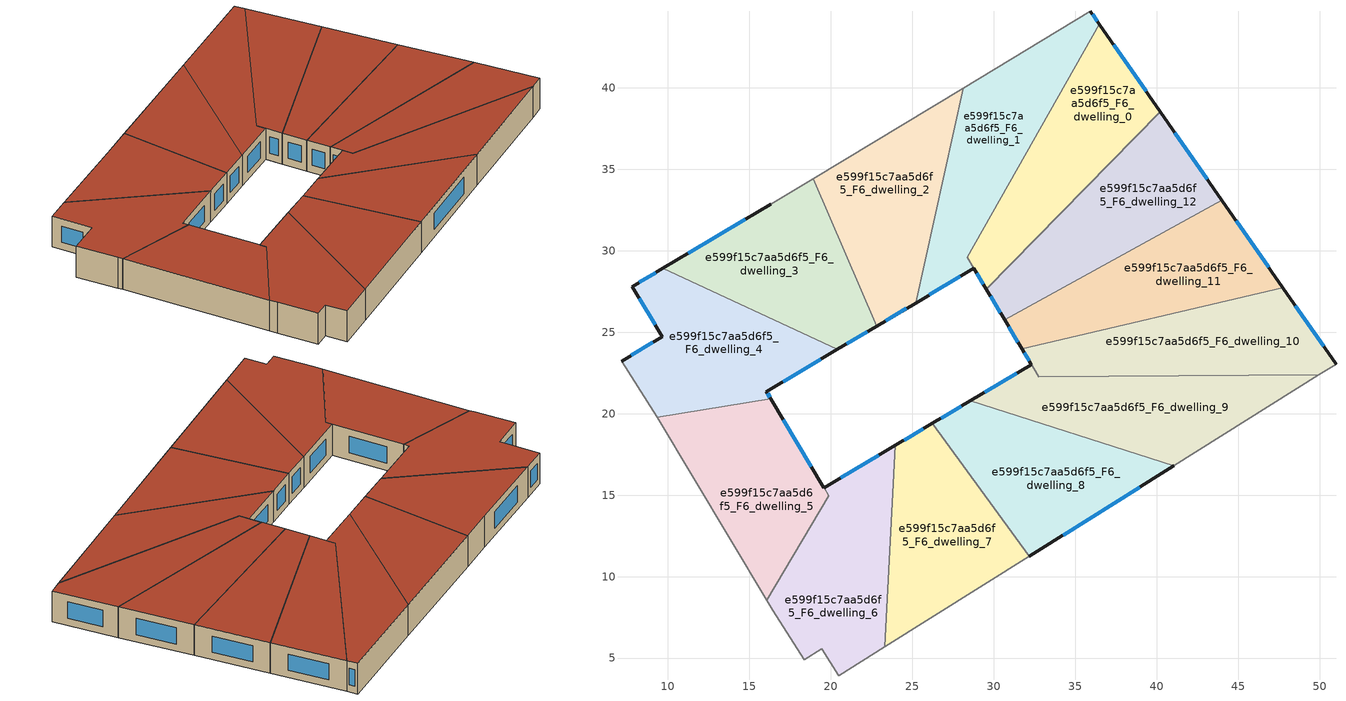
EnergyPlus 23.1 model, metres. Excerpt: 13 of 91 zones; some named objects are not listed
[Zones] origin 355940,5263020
e599f15c7aa5d6f5_F6_dwelling_0
 floor to e599f15c7aa5d6f5_F5_dwelling_0 (EU_floor_Construction): 36.47,43.92 40.22,38.52 29.54,27.65 28.37,29.6 z18
 wall outside (EU_wall_Construction): 40.22,38.52 36.47,43.92 / 28.78,28.92 29.54,27.65 z18:21
 wall to e599f15c7aa5d6f5_F6_dwelling_12 (EU_wall_Construction): 29.54,27.65 40.22,38.52 z18:21
 wall to e599f15c7aa5d6f5_F6_dwelling_1 (EU_wall_Construction): 36.47,43.92 28.37,29.61 / 28.37,29.6 28.78,28.92 z18:21
 window (EU_Window_Construction): 39.34,39.79 37.35,42.65 / 28.95,28.62 29.36,27.95 z18.7:20.3
 roof outside (EU_roof_Construction): 29.54,27.65 40.22,38.52 36.47,43.92 28.37,29.61 z21
e599f15c7aa5d6f5_F6_dwelling_1
 floor to e599f15c7aa5d6f5_F5_dwelling_1 (EU_floor_Construction): 35.93,44.69 36.47,43.92 28.37,29.6 28.78,28.92 25.19,26.79 28.11,39.97 z18
 wall outside (EU_wall_Construction): 36.47,43.92 35.93,44.69 / 25.19,26.79 28.78,28.92 z18:21
 wall to e599f15c7aa5d6f5_F6_dwelling_2 (EU_wall_Construction): 28.11,39.97 25.19,26.79 z18:21
 wall adiabatic (EU_wall_Construction): 35.93,44.69 28.11,39.97 z18:21
 window (EU_Window_Construction): 36.34,44.1 36.06,44.51 / 26.03,27.29 27.93,28.42 z18.7:20.3
 roof outside (EU_roof_Construction): 28.78,28.92 28.37,29.6 36.47,43.92 35.93,44.69 28.11,39.97 25.19,26.79 z21
e599f15c7aa5d6f5_F6_dwelling_10
 floor to e599f15c7aa5d6f5_F5_dwelling_10 (EU_floor_Construction): 47.74,27.73 51,23.05 49.93,22.38 32.75,22.25 31.76,23.97 z18
 wall outside (EU_wall_Construction): 51,23.05 47.74,27.73 z18:21
 wall adiabatic (EU_wall_Construction): 49.93,22.38 51,23.05 z18:21
 wall to e599f15c7aa5d6f5_F6_dwelling_9 (EU_wall_Construction): 31.76,23.97 32.75,22.25 49.93,22.38 z18:21
 wall to e599f15c7aa5d6f5_F6_dwelling_11 (EU_wall_Construction): 47.74,27.73 31.76,23.97 z18:21
 window (EU_Window_Construction): 50.24,24.15 48.51,26.63 z18.7:20.3
 roof outside (EU_roof_Construction): 51,23.05 47.74,27.73 31.76,23.97 32.75,22.25 49.93,22.38 z21
e599f15c7aa5d6f5_F6_dwelling_11
 floor to e599f15c7aa5d6f5_F5_dwelling_11 (EU_floor_Construction): 43.99,33.12 47.74,27.73 31.73,23.97 30.66,25.77 z18
 wall outside (EU_wall_Construction): 30.66,25.77 31.73,23.97 / 47.74,27.73 43.99,33.12 z18:21
 wall to e599f15c7aa5d6f5_F6_dwelling_12 (EU_wall_Construction): 43.99,33.12 30.66,25.77 z18:21
 wall to e599f15c7aa5d6f5_F6_dwelling_9 (EU_wall_Construction): 31.73,23.97 31.75,23.97 z18:21
 window (EU_Window_Construction): 30.91,25.34 31.48,24.39 / 46.86,29 44.87,31.85 z18.7:20.3
 roof outside (EU_roof_Construction): 47.74,27.73 43.99,33.12 30.66,25.77 31.73,23.97 z21
e599f15c7aa5d6f5_F6_dwelling_12
 floor to e599f15c7aa5d6f5_F5_dwelling_12 (EU_floor_Construction): 40.22,38.52 43.99,33.12 30.66,25.77 29.54,27.65 z18
 wall outside (EU_wall_Construction): 29.54,27.65 30.66,25.77 / 43.99,33.12 40.22,38.52 z18:21
 window (EU_Window_Construction): 29.8,27.21 30.4,26.21 / 43.11,34.38 41.11,37.25 z18.7:20.3
 roof outside (EU_roof_Construction): 43.99,33.12 40.22,38.52 29.54,27.65 30.66,25.77 z21
e599f15c7aa5d6f5_F6_dwelling_2
 floor to e599f15c7aa5d6f5_F5_dwelling_2 (EU_floor_Construction): 28.11,39.97 25.19,26.79 22.8,25.38 18.92,34.42 z18
 wall outside (EU_wall_Construction): 22.8,25.38 25.19,26.79 z18:21
 wall to e599f15c7aa5d6f5_F6_dwelling_3 (EU_wall_Construction): 18.92,34.42 22.8,25.38 z18:21
 wall adiabatic (EU_wall_Construction): 28.11,39.97 18.92,34.42 z18:21
 window (EU_Window_Construction): 23.37,25.71 24.63,26.46 z18.7:20.3
 roof outside (EU_roof_Construction): 25.19,26.79 28.11,39.97 18.92,34.42 22.8,25.38 z21
e599f15c7aa5d6f5_F6_dwelling_3
 floor to e599f15c7aa5d6f5_F5_dwelling_3 (EU_floor_Construction): 18.92,34.42 22.8,25.38 20.4,23.94 9.69,28.92 16.31,32.85 z18
 wall outside (EU_wall_Construction): 20.4,23.94 22.8,25.38 / 16.31,32.85 9.69,28.92 z18:21
 wall to e599f15c7aa5d6f5_F6_dwelling_4 (EU_wall_Construction): 9.69,28.92 20.4,23.94 z18:21
 wall adiabatic (EU_wall_Construction): 18.92,34.42 16.31,32.85 z18:21
 window (EU_Window_Construction): 20.96,24.28 22.24,25.04 / 14.76,31.93 11.24,29.84 z18.7:20.3
 roof outside (EU_roof_Construction): 22.8,25.38 18.92,34.42 16.31,32.85 9.69,28.92 20.4,23.94 z21
e599f15c7aa5d6f5_F6_dwelling_4
 floor to e599f15c7aa5d6f5_F5_dwelling_4 (EU_floor_Construction): 20.4,23.94 16.04,21.36 16.32,20.91 9.34,19.77 9.13,20.12 7.15,23.23 9.65,24.72 7.81,27.8 9.69,28.92 z18
 wall outside (EU_wall_Construction): 9.69,28.92 7.81,27.8 9.65,24.72 7.15,23.23 / 16.32,20.91 16.04,21.36 20.4,23.94 z18:21
 wall to e599f15c7aa5d6f5_F6_dwelling_5 (EU_wall_Construction): 9.34,19.77 16.32,20.91 z18:21
 wall adiabatic (EU_wall_Construction): 7.15,23.23 9.13,20.12 9.34,19.77 z18:21
 window (EU_Window_Construction): 9.07,24.37 7.73,23.58 / 8.24,27.08 9.22,25.44 / 9.25,28.65 8.25,28.06 / 17.07,21.97 19.37,23.34 / 16.25,21.01 16.11,21.25 z18.7:20.3
 roof outside (EU_roof_Construction): 20.4,23.94 9.69,28.92 7.81,27.8 9.65,24.72 7.15,23.23 9.13,20.12 9.34,19.77 16.32,20.91 16.04,21.36 z21
e599f15c7aa5d6f5_F6_dwelling_5
 floor to e599f15c7aa5d6f5_F5_dwelling_5 (EU_floor_Construction): 16.32,20.91 19.58,15.46 19.87,14.95 16.07,8.55 9.34,19.77 z18
 wall outside (EU_wall_Construction): 19.57,15.46 16.32,20.91 z18:21
 wall adiabatic (EU_wall_Construction): 9.34,19.77 16.07,8.55 z18:21
 wall to e599f15c7aa5d6f5_F6_dwelling_6 (EU_wall_Construction): 19.87,14.96 19.58,15.46 / 16.07,8.55 19.87,14.95 z18:21
 window (EU_Window_Construction): 18.81,16.74 17.08,19.63 z18.7:20.3
 roof outside (EU_roof_Construction): 16.07,8.55 19.87,14.95 19.58,15.46 16.32,20.91 9.34,19.77 z21
e599f15c7aa5d6f5_F6_dwelling_6
 floor to e599f15c7aa5d6f5_F5_dwelling_6 (EU_floor_Construction): 23.96,18.06 23.32,5.71 20.47,3.93 19.42,5.57 18.37,4.9 16.44,7.93 16.07,8.55 19.88,14.96 19.58,15.46 z18
 wall outside (EU_wall_Construction): 23.96,18.06 19.58,15.46 z18:21
 wall to e599f15c7aa5d6f5_F6_dwelling_7 (EU_wall_Construction): 23.32,5.71 23.96,18.06 z18:21
 wall adiabatic (EU_wall_Construction): 16.07,8.55 16.44,7.93 18.37,4.9 19.42,5.57 20.47,3.93 23.32,5.71 z18:21
 window (EU_Window_Construction): 22.93,17.45 20.61,16.07 z18.7:20.3
 roof outside (EU_roof_Construction): 23.32,5.71 23.96,18.06 19.58,15.46 19.88,14.96 16.07,8.55 16.44,7.93 18.37,4.9 19.42,5.57 20.47,3.93 z21
e599f15c7aa5d6f5_F6_dwelling_7
 floor to e599f15c7aa5d6f5_F5_dwelling_7 (EU_floor_Construction): 26.21,19.4 32.16,11.25 23.32,5.71 23.96,18.06 z18
 wall outside (EU_wall_Construction): 26.21,19.4 23.96,18.06 z18:21
 wall to e599f15c7aa5d6f5_F6_dwelling_8 (EU_wall_Construction): 32.16,11.25 26.21,19.4 z18:21
 wall adiabatic (EU_wall_Construction): 23.32,5.71 32.16,11.25 z18:21
 window (EU_Window_Construction): 25.68,19.09 24.49,18.38 z18.7:20.3
 roof outside (EU_roof_Construction): 32.16,11.25 26.21,19.4 23.96,18.06 23.32,5.71 z21
e599f15c7aa5d6f5_F6_dwelling_8
 floor to e599f15c7aa5d6f5_F5_dwelling_8 (EU_floor_Construction): 41.04,16.8 32.16,11.25 26.21,19.4 28.55,20.79 z18
 wall outside (EU_wall_Construction): 28.55,20.79 26.21,19.4 / 32.16,11.25 41.04,16.8 z18:21
 wall to e599f15c7aa5d6f5_F6_dwelling_9 (EU_wall_Construction): 41.04,16.8 28.55,20.79 z18:21
 window (EU_Window_Construction): 28,20.47 26.76,19.73 / 34.25,12.55 38.95,15.5 z18.7:20.3
 roof outside (EU_roof_Construction): 41.04,16.8 28.55,20.79 26.21,19.4 32.16,11.25 z21
e599f15c7aa5d6f5_F6_dwelling_9
 floor to e599f15c7aa5d6f5_F5_dwelling_9 (EU_floor_Construction): 49.93,22.38 41.04,16.8 28.55,20.79 32.3,23.02 31.73,23.97 31.76,23.97 32.75,22.25 z18
 wall outside (EU_wall_Construction): 31.73,23.97 32.3,23.02 28.55,20.79 z18:21
 wall adiabatic (EU_wall_Construction): 41.04,16.8 49.93,22.38 z18:21
 window (EU_Window_Construction): 31.87,23.74 32.17,23.24 / 31.42,22.5 29.43,21.31 z18.7:20.3
 roof outside (EU_roof_Construction): 49.93,22.38 32.75,22.25 31.76,23.97 31.73,23.97 32.3,23.02 28.55,20.79 41.04,16.8 z21
[Building]
EU S2 Campaign: North Axis=0; Terrain=City; Solar Distribution=FullExterior
[Site:Location]
Budapest.Ferenc.Liszt.Intl.AP: Latitude=47.437; Longitude=19.256; Time Zone=1; Elevation=185
[SizingPeriod:WeatherFileDays]
AnnualSizingPeriod: Begin Month=1; Begin Day of Month=1; End Month=12; End Day of Month=31; Day of Week for Start Day=Monday; Use Weather File Daylight Saving Period=No; Use Weather File Rain and Snow Indicators=No
[MATERIAL]
EU_InternalMass_Material: Roughness=MediumRough; Thickness=0.1; Conductivity=1; Density=1800; Specific Heat=900; Thermal Absorptance=0.9; Solar Absorptance=0.7; Visible Absorptance=0.7
[MATERIAL:NOMASS] Roughness=MediumRough; Thermal Absorptance=0.9; Solar Absorptance=0.7; Visible Absorptance=0.7
Name | Thermal Resistance
EU_wall_NoMass | 0.832559
EU_roof_NoMass | 1.39638
EU_floor_NoMass | 0.872794
[WINDOWMATERIAL:SIMPLEGLAZINGSYSTEM]
EU_Window_SimpleGlazing: UFactor=2.79869; Solar Heat Gain Coefficient=0.75; Visible Transmittance=0.75
[CONSTRUCTION]
EU_wall_Construction: EU_wall_NoMass
EU_roof_Construction: EU_roof_NoMass
EU_floor_Construction: EU_floor_NoMass
EU_Window_Construction: EU_Window_SimpleGlazing
EU_InternalMass_Construction: EU_InternalMass_Material
[ZONE] Type=1; Multiplier=1; Ceiling Height=autocalculate; Floor Area=autocalculate; Part of Total Floor Area=Yes
Name | Volume
e599f15c7aa5d6f5_F6_dwelling_0 | 196.497
e599f15c7aa5d6f5_F6_dwelling_1 | 199.861
e599f15c7aa5d6f5_F6_dwelling_10 | 196.034
e599f15c7aa5d6f5_F6_dwelling_11 | 198.165
e599f15c7aa5d6f5_F6_dwelling_12 | 198.16
e599f15c7aa5d6f5_F6_dwelling_2 | 198.131
e599f15c7aa5d6f5_F6_dwelling_3 | 198.17
e599f15c7aa5d6f5_F6_dwelling_4 | 198.186
e599f15c7aa5d6f5_F6_dwelling_5 | 197.208
e599f15c7aa5d6f5_F6_dwelling_6 | 199.128
e599f15c7aa5d6f5_F6_dwelling_7 | 198.172
e599f15c7aa5d6f5_F6_dwelling_8 | 198.157
e599f15c7aa5d6f5_F6_dwelling_9 | 200.297
[INTERNALMASS] Construction=EU_InternalMass_Construction
Name | Zone or ZoneList | Surface Area
e599f15c7aa5d6f5_F6_dwelling_0_EU_InternalMass | e599f15c7aa5d6f5_F6_dwelling_0 | 65.5053
e599f15c7aa5d6f5_F6_dwelling_1_EU_InternalMass | e599f15c7aa5d6f5_F6_dwelling_1 | 66.6204
e599f15c7aa5d6f5_F6_dwelling_2_EU_InternalMass | e599f15c7aa5d6f5_F6_dwelling_2 | 66.0435
e599f15c7aa5d6f5_F6_dwelling_3_EU_InternalMass | e599f15c7aa5d6f5_F6_dwelling_3 | 66.0568
e599f15c7aa5d6f5_F6_dwelling_4_EU_InternalMass | e599f15c7aa5d6f5_F6_dwelling_4 | 66.062
e599f15c7aa5d6f5_F6_dwelling_5_EU_InternalMass | e599f15c7aa5d6f5_F6_dwelling_5 | 65.736
e599f15c7aa5d6f5_F6_dwelling_6_EU_InternalMass | e599f15c7aa5d6f5_F6_dwelling_6 | 66.3762
e599f15c7aa5d6f5_F6_dwelling_7_EU_InternalMass | e599f15c7aa5d6f5_F6_dwelling_7 | 66.0573
e599f15c7aa5d6f5_F6_dwelling_8_EU_InternalMass | e599f15c7aa5d6f5_F6_dwelling_8 | 66.0526
e599f15c7aa5d6f5_F6_dwelling_9_EU_InternalMass | e599f15c7aa5d6f5_F6_dwelling_9 | 66.7637
e599f15c7aa5d6f5_F6_dwelling_10_EU_InternalMass | e599f15c7aa5d6f5_F6_dwelling_10 | 65.3619
e599f15c7aa5d6f5_F6_dwelling_11_EU_InternalMass | e599f15c7aa5d6f5_F6_dwelling_11 | 66.0551
e599f15c7aa5d6f5_F6_dwelling_12_EU_InternalMass | e599f15c7aa5d6f5_F6_dwelling_12 | 66.0532
[OTHEREQUIPMENT] Fuel Type=Electricity; Design Level Calculation Method=Watts/Area; Power per Zone Floor Area=1; Fraction Latent=0; Fraction Radiant=0; Fraction Lost=0; Carbon Dioxide Generation Rate=0; EndUse Subcategory=EU_Step8_InternalGains
Name | Zone or ZoneList or Space or SpaceList | Schedule
EU_Step8_InternalGain_e599f15c7aa5d6f5_F6_dwelling_0_f000 | e599f15c7aa5d6f5_F6_dwelling_0 | EU_Step8_GainSchedule_e599f15c7aa5d6f5_F6_dwelling_0_f000
EU_Step8_InternalGain_e599f15c7aa5d6f5_F6_dwelling_1_f000 | e599f15c7aa5d6f5_F6_dwelling_1 | EU_Step8_GainSchedule_e599f15c7aa5d6f5_F6_dwelling_1_f000
EU_Step8_InternalGain_e599f15c7aa5d6f5_F6_dwelling_2_f000 | e599f15c7aa5d6f5_F6_dwelling_2 | EU_Step8_GainSchedule_e599f15c7aa5d6f5_F6_dwelling_2_f000
EU_Step8_InternalGain_e599f15c7aa5d6f5_F6_dwelling_3_f000 | e599f15c7aa5d6f5_F6_dwelling_3 | EU_Step8_GainSchedule_e599f15c7aa5d6f5_F6_dwelling_3_f000
EU_Step8_InternalGain_e599f15c7aa5d6f5_F6_dwelling_4_f000 | e599f15c7aa5d6f5_F6_dwelling_4 | EU_Step8_GainSchedule_e599f15c7aa5d6f5_F6_dwelling_4_f000
EU_Step8_InternalGain_e599f15c7aa5d6f5_F6_dwelling_5_f000 | e599f15c7aa5d6f5_F6_dwelling_5 | EU_Step8_GainSchedule_e599f15c7aa5d6f5_F6_dwelling_5_f000
EU_Step8_InternalGain_e599f15c7aa5d6f5_F6_dwelling_6_f000 | e599f15c7aa5d6f5_F6_dwelling_6 | EU_Step8_GainSchedule_e599f15c7aa5d6f5_F6_dwelling_6_f000
EU_Step8_InternalGain_e599f15c7aa5d6f5_F6_dwelling_7_f000 | e599f15c7aa5d6f5_F6_dwelling_7 | EU_Step8_GainSchedule_e599f15c7aa5d6f5_F6_dwelling_7_f000
EU_Step8_InternalGain_e599f15c7aa5d6f5_F6_dwelling_8_f000 | e599f15c7aa5d6f5_F6_dwelling_8 | EU_Step8_GainSchedule_e599f15c7aa5d6f5_F6_dwelling_8_f000
EU_Step8_InternalGain_e599f15c7aa5d6f5_F6_dwelling_9_f000 | e599f15c7aa5d6f5_F6_dwelling_9 | EU_Step8_GainSchedule_e599f15c7aa5d6f5_F6_dwelling_9_f000
EU_Step8_InternalGain_e599f15c7aa5d6f5_F6_dwelling_10_f000 | e599f15c7aa5d6f5_F6_dwelling_10 | EU_Step8_GainSchedule_e599f15c7aa5d6f5_F6_dwelling_10_f000
EU_Step8_InternalGain_e599f15c7aa5d6f5_F6_dwelling_11_f000 | e599f15c7aa5d6f5_F6_dwelling_11 | EU_Step8_GainSchedule_e599f15c7aa5d6f5_F6_dwelling_11_f000
EU_Step8_InternalGain_e599f15c7aa5d6f5_F6_dwelling_12_f000 | e599f15c7aa5d6f5_F6_dwelling_12 | EU_Step8_GainSchedule_e599f15c7aa5d6f5_F6_dwelling_12_f000
[ZONEVENTILATION:DESIGNFLOWRATE] Schedule=EU_AlwaysOn; Design Flow Rate Calculation Method=AirChanges/Hour; Air Changes per Hour=0.475469; Ventilation Type=Natural; Fan Pressure Rise=0; Fan Total Efficiency=1; Constant Term Coefficient=1; Temperature Term Coefficient=0; Velocity Term Coefficient=0; Velocity Squared Term Coefficient=0; Minimum Indoor Temperature=-100; Maximum Indoor Temperature=100; Delta Temperature=-100; Minimum Outdoor Temperature=-100; Maximum Outdoor Temperature=100; Maximum Wind Speed=40
Name | Zone or ZoneList or Space or SpaceList
EU_ConstantAir_e599f15c7aa5d6f5_F6_dwelling_0 | e599f15c7aa5d6f5_F6_dwelling_0
EU_ConstantAir_e599f15c7aa5d6f5_F6_dwelling_1 | e599f15c7aa5d6f5_F6_dwelling_1
EU_ConstantAir_e599f15c7aa5d6f5_F6_dwelling_2 | e599f15c7aa5d6f5_F6_dwelling_2
EU_ConstantAir_e599f15c7aa5d6f5_F6_dwelling_3 | e599f15c7aa5d6f5_F6_dwelling_3
EU_ConstantAir_e599f15c7aa5d6f5_F6_dwelling_4 | e599f15c7aa5d6f5_F6_dwelling_4
EU_ConstantAir_e599f15c7aa5d6f5_F6_dwelling_5 | e599f15c7aa5d6f5_F6_dwelling_5
EU_ConstantAir_e599f15c7aa5d6f5_F6_dwelling_6 | e599f15c7aa5d6f5_F6_dwelling_6
EU_ConstantAir_e599f15c7aa5d6f5_F6_dwelling_7 | e599f15c7aa5d6f5_F6_dwelling_7
EU_ConstantAir_e599f15c7aa5d6f5_F6_dwelling_8 | e599f15c7aa5d6f5_F6_dwelling_8
EU_ConstantAir_e599f15c7aa5d6f5_F6_dwelling_9 | e599f15c7aa5d6f5_F6_dwelling_9
EU_ConstantAir_e599f15c7aa5d6f5_F6_dwelling_10 | e599f15c7aa5d6f5_F6_dwelling_10
EU_ConstantAir_e599f15c7aa5d6f5_F6_dwelling_11 | e599f15c7aa5d6f5_F6_dwelling_11
EU_ConstantAir_e599f15c7aa5d6f5_F6_dwelling_12 | e599f15c7aa5d6f5_F6_dwelling_12
[HVACTEMPLATE:ZONE:IDEALLOADSAIRSYSTEM] System Availability Schedule=EU_AlwaysOn; Maximum Heating Supply Air Temperature=50; Minimum Cooling Supply Air Temperature=13; Maximum Heating Supply Air Humidity Ratio=0.0156; Minimum Cooling Supply Air Humidity Ratio=0.0077; Heating Limit=NoLimit; Cooling Limit=NoLimit; Heating Availability Schedule=EU_AlwaysOn; Cooling Availability Schedule=EU_CoolingOff; Dehumidification Control Type=ConstantSensibleHeatRatio; Cooling Sensible Heat Ratio=0.7; Dehumidification Setpoint=60; Humidification Control Type=None; Humidification Setpoint=30; Outdoor Air Method=None; Outdoor Air Flow Rate per Person=0.00944; Outdoor Air Flow Rate per Zone Floor Area=0; Outdoor Air Flow Rate per Zone=0; Demand Controlled Ventilation Type=None; Outdoor Air Economizer Type=NoEconomizer; Heat Recovery Type=None; Sensible Heat Recovery Effectiveness=0.7; Latent Heat Recovery Effectiveness=0.65
Name | Template Thermostat
e599f15c7aa5d6f5_F6_dwelling_0 | EU_HeatOnly_e599f15c7aa5d6f5_F6_dwelling_0
e599f15c7aa5d6f5_F6_dwelling_1 | EU_HeatOnly_e599f15c7aa5d6f5_F6_dwelling_1
e599f15c7aa5d6f5_F6_dwelling_2 | EU_HeatOnly_e599f15c7aa5d6f5_F6_dwelling_2
e599f15c7aa5d6f5_F6_dwelling_3 | EU_HeatOnly_e599f15c7aa5d6f5_F6_dwelling_3
e599f15c7aa5d6f5_F6_dwelling_4 | EU_HeatOnly_e599f15c7aa5d6f5_F6_dwelling_4
e599f15c7aa5d6f5_F6_dwelling_5 | EU_HeatOnly_e599f15c7aa5d6f5_F6_dwelling_5
e599f15c7aa5d6f5_F6_dwelling_6 | EU_HeatOnly_e599f15c7aa5d6f5_F6_dwelling_6
e599f15c7aa5d6f5_F6_dwelling_7 | EU_HeatOnly_e599f15c7aa5d6f5_F6_dwelling_7
e599f15c7aa5d6f5_F6_dwelling_8 | EU_HeatOnly_e599f15c7aa5d6f5_F6_dwelling_8
e599f15c7aa5d6f5_F6_dwelling_9 | EU_HeatOnly_e599f15c7aa5d6f5_F6_dwelling_9
e599f15c7aa5d6f5_F6_dwelling_10 | EU_HeatOnly_e599f15c7aa5d6f5_F6_dwelling_10
e599f15c7aa5d6f5_F6_dwelling_11 | EU_HeatOnly_e599f15c7aa5d6f5_F6_dwelling_11
e599f15c7aa5d6f5_F6_dwelling_12 | EU_HeatOnly_e599f15c7aa5d6f5_F6_dwelling_12
[SIZING:ZONE] Zone Cooling Design Supply Air Temperature Input Method=SupplyAirTemperature; Zone Cooling Design Supply Air Temperature=13; Zone Heating Design Supply Air Temperature Input Method=SupplyAirTemperature; Zone Heating Design Supply Air Temperature=50; Zone Cooling Design Supply Air Humidity Ratio=0.008; Zone Heating Design Supply Air Humidity Ratio=0.008; Cooling Design Air Flow Method=DesignDay; Cooling Design Air Flow Rate=0; Cooling Minimum Air Flow per Zone Floor Area=0.000762; Cooling Minimum Air Flow=0; Cooling Minimum Air Flow Fraction=0.2; Heating Design Air Flow Method=DesignDay; Heating Design Air Flow Rate=0; Heating Maximum Air Flow per Zone Floor Area=0.002032; Heating Maximum Air Flow=0.141576; Heating Maximum Air Flow Fraction=0.3; Account for Dedicated Outdoor Air System=No; Dedicated Outdoor Air System Control Strategy=NeutralSupplyAir; Dedicated Outdoor Air Low Setpoint Temperature for Design=autosize; Dedicated Outdoor Air High Setpoint Temperature for Design=autosize; Zone Load Sizing Method=Sensible Load Only No Latent Load; Zone Latent Cooling Design Supply Air Humidity Ratio Input Method=HumidityRatioDifference; Zone Cooling Design Supply Air Humidity Ratio Difference=0.005; Zone Latent Heating Design Supply Air Humidity Ratio Input Method=HumidityRatioDifference; Zone Humidification Design Supply Air Humidity Ratio Difference=0.005
e599f15c7aa5d6f5_F6_dwelling_0; e599f15c7aa5d6f5_F6_dwelling_1; e599f15c7aa5d6f5_F6_dwelling_2; e599f15c7aa5d6f5_F6_dwelling_3; e599f15c7aa5d6f5_F6_dwelling_4; e599f15c7aa5d6f5_F6_dwelling_5; e599f15c7aa5d6f5_F6_dwelling_6; e599f15c7aa5d6f5_F6_dwelling_7; e599f15c7aa5d6f5_F6_dwelling_8; e599f15c7aa5d6f5_F6_dwelling_9; e599f15c7aa5d6f5_F6_dwelling_10; e599f15c7aa5d6f5_F6_dwelling_11; e599f15c7aa5d6f5_F6_dwelling_12
[SCHEDULE:CONSTANT]
Name | Hourly Value
EU_AlwaysOn | 1
EU_CoolingOff | 0
[SCHEDULE:FILE] Column Number=1; Rows to Skip at Top=0; Number of Hours of Data=8760; Column Separator=Comma; Interpolate to Timestep=No; Minutes per Item=60; Adjust Schedule for Daylight Savings=Yes
Name | File
EU_Step8_GainSchedule_e599f15c7aa5d6f5_F6_dwelling_0_f000 | ../../schedules/e599f15c7aa5d6f5/e599f15c7aa5d6f5_F6_dwelling_0_f000_gain.csv
EU_Step8_GainSchedule_e599f15c7aa5d6f5_F6_dwelling_1_f000 | ../../schedules/e599f15c7aa5d6f5/e599f15c7aa5d6f5_F6_dwelling_1_f000_gain.csv
EU_Step8_GainSchedule_e599f15c7aa5d6f5_F6_dwelling_2_f000 | ../../schedules/e599f15c7aa5d6f5/e599f15c7aa5d6f5_F6_dwelling_2_f000_gain.csv
EU_Step8_GainSchedule_e599f15c7aa5d6f5_F6_dwelling_3_f000 | ../../schedules/e599f15c7aa5d6f5/e599f15c7aa5d6f5_F6_dwelling_3_f000_gain.csv
EU_Step8_GainSchedule_e599f15c7aa5d6f5_F6_dwelling_4_f000 | ../../schedules/e599f15c7aa5d6f5/e599f15c7aa5d6f5_F6_dwelling_4_f000_gain.csv
EU_Step8_GainSchedule_e599f15c7aa5d6f5_F6_dwelling_5_f000 | ../../schedules/e599f15c7aa5d6f5/e599f15c7aa5d6f5_F6_dwelling_5_f000_gain.csv
EU_Step8_GainSchedule_e599f15c7aa5d6f5_F6_dwelling_6_f000 | ../../schedules/e599f15c7aa5d6f5/e599f15c7aa5d6f5_F6_dwelling_6_f000_gain.csv
EU_Step8_GainSchedule_e599f15c7aa5d6f5_F6_dwelling_7_f000 | ../../schedules/e599f15c7aa5d6f5/e599f15c7aa5d6f5_F6_dwelling_7_f000_gain.csv
EU_Step8_GainSchedule_e599f15c7aa5d6f5_F6_dwelling_8_f000 | ../../schedules/e599f15c7aa5d6f5/e599f15c7aa5d6f5_F6_dwelling_8_f000_gain.csv
EU_Step8_GainSchedule_e599f15c7aa5d6f5_F6_dwelling_9_f000 | ../../schedules/e599f15c7aa5d6f5/e599f15c7aa5d6f5_F6_dwelling_9_f000_gain.csv
EU_Step8_GainSchedule_e599f15c7aa5d6f5_F6_dwelling_10_f000 | ../../schedules/e599f15c7aa5d6f5/e599f15c7aa5d6f5_F6_dwelling_10_f000_gain.csv
EU_Step8_GainSchedule_e599f15c7aa5d6f5_F6_dwelling_11_f000 | ../../schedules/e599f15c7aa5d6f5/e599f15c7aa5d6f5_F6_dwelling_11_f000_gain.csv
EU_Step8_GainSchedule_e599f15c7aa5d6f5_F6_dwelling_12_f000 | ../../schedules/e599f15c7aa5d6f5/e599f15c7aa5d6f5_F6_dwelling_12_f000_gain.csv
